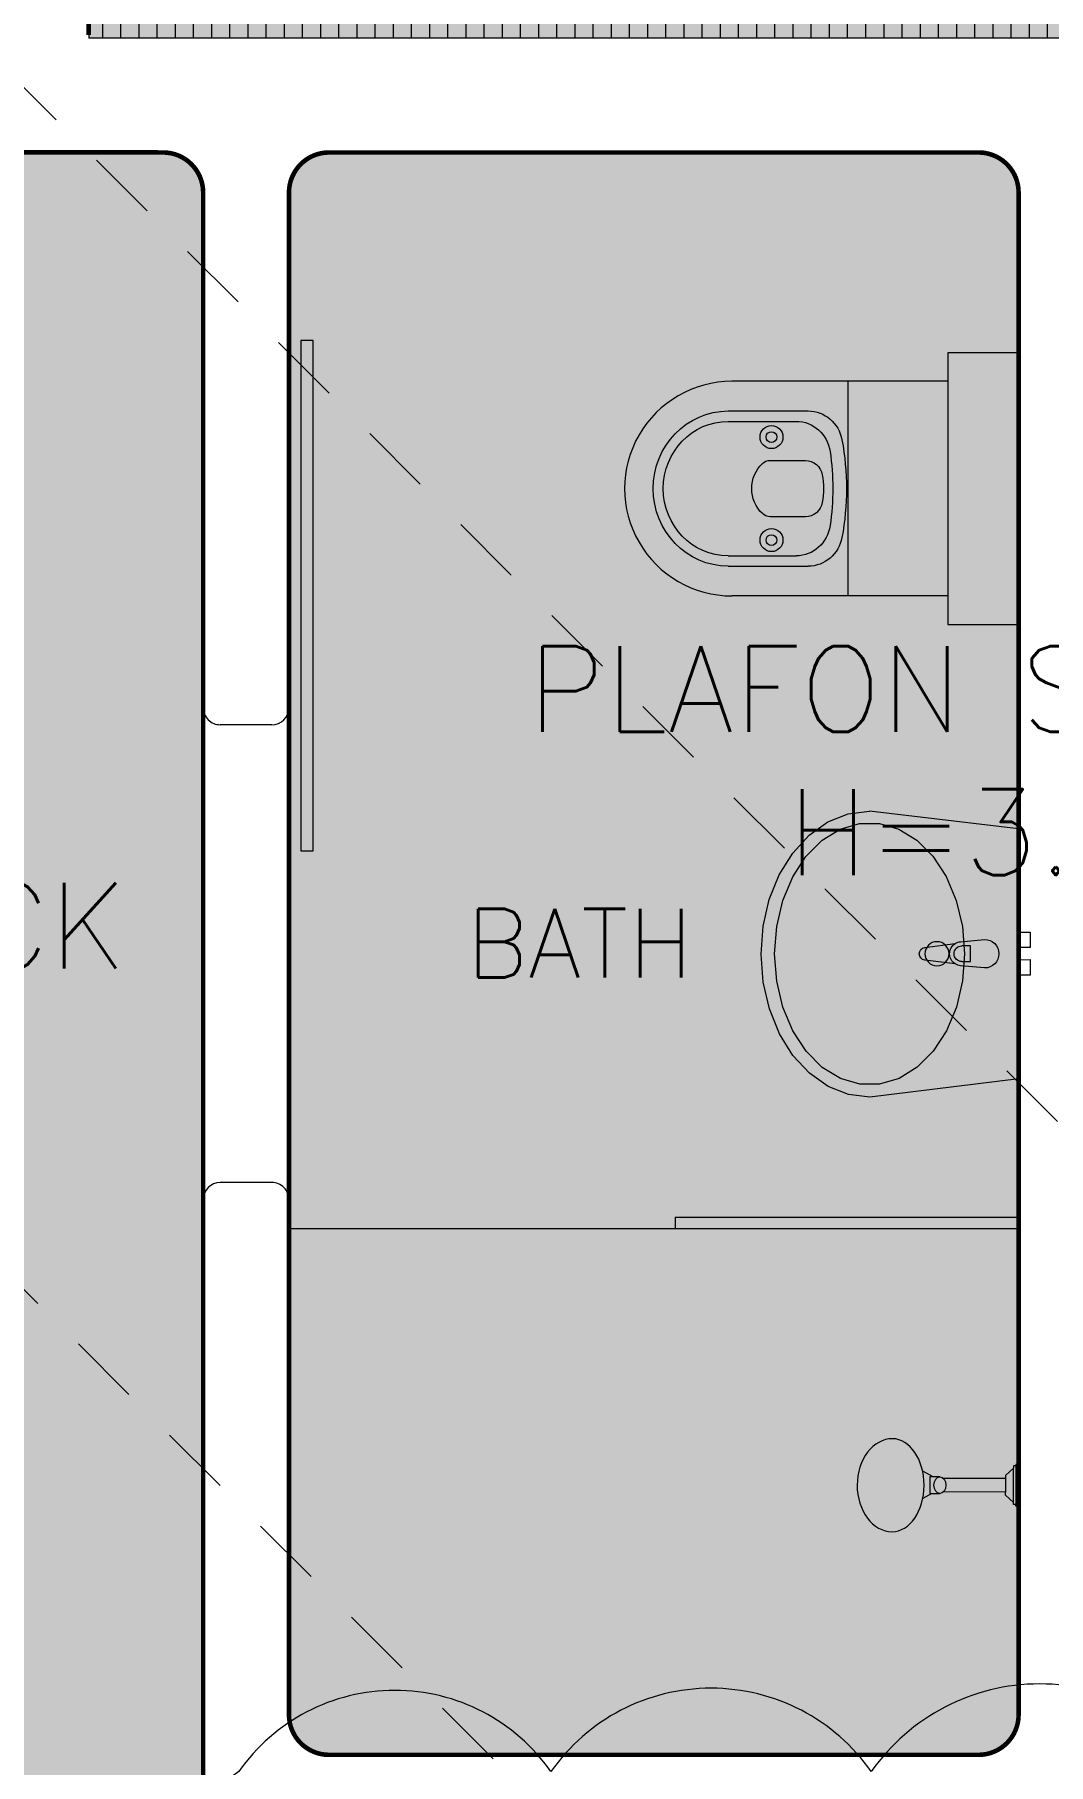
# Model space of a CAD drawing. Header units: metres. Extents: x 8 to 2416, y -346 to 476.
# Drawn here: x 121.573 to 123.344, y -109.647 to -106.624 of the extents above; entities that cross this region are included whole.
import ezdxf

# ---------------------------------------------------------------- set-up
doc = ezdxf.new("R2010")
doc.units = ezdxf.units.M
for name, pattern in [('0', [0]), ('CONTINU', [0]), ('HIDDEN2', [0.1875, 0.125, -0.0625])]:
    doc.linetypes.add(name, pattern=pattern)
doc.layers.get('0').update_dxf_attribs({"color": 250, "linetype": '0', "lineweight": 20})
for name, color, linetype, lineweight in [('A-DOOR', 35, 'Continuous', 5), ('A-WALL', 250, 'Continuous', 20), ('baños', 140, 'Continuous', 0), ('closets', 253, 'Continuous', 0), ('PLAFON', 253, 'Continuous', 5), ('PLAFON-MADERA', 33, 'Continuous', 5), ('textos', 7, 'Continuous', 0)]:
    doc.layers.add(name, color=color, linetype=linetype, lineweight=lineweight)
doc.layers.add('Techos 1', color=7, linetype='HIDDEN2', lineweight=9, true_color=0x42391a)
doc.styles.get("Standard").update_dxf_attribs({"font": 'arial.ttf', "height": 0.1875})

# ---------------------------------------------------------------- blocks, each defined once
blk = doc.blocks.new('A$C013342c3')
at = {"layer": 'baños', "linetype": 'Continuous'}
for p, q in [((0.132703495430178, 0.09585578964924935, -0.08868213195764083), (0.114529970638614, 0.1060031536107999, -0.1375633148849114)), ((0.1446699662815263, 0.09585578964924935, -0.04970293599564844), (0.1270281305760363, 0.09585578964924935, -0.04970293599564844)), ((0.1270281305760363, 0.09585578964924935, -0.04970293599564844), (0.1270281305760363, 0.06665602235625556, -0.04970293599564844)), ((0.2591370418708721, 0.09323105917610519, -0.01139325893676024), (0.1505841595253514, 0.09308303469242674, -0.05486134511695819)), ((0.2591528199541244, 0.09835827126426011, -1.073227574364028), (0.2591370418708721, 0.09323105917610519, -0.01139325893676024)), ((0.2591370418708721, 0.09323105917610519, -0.01139325893676024), (0.2591370401528366, 0.06928105827228137, -0.01127761308473877)), ((0.2731249502799074, 0.1112273302278481), (0.2591528199541244, 0.09835827126426011, -1.073227574364028)), ((0.2775106763428994, 0.1151820839904758), (0.2731249502799074, 0.1151820839904758)), ((0.2731249502799074, 0.1151820839904758), (0.2731249502799074, 0.1112273302278481)), ((0.2731249502799074, 0.05128422880898142), (0.2731249502799074, 0.1112273302278481)), ((0.28214345119477, 0.1176323766694622), (0.2775106763428994, 0.1176323766694622)), ((0.2775106763428994, 0.1176323766694622), (0.2775106763428994, 0.1151820839904758)), ((0.2775106763428994, 0.1151820839904758), (0.2775106763428994, 0.04732947504726326)), ((0.28214345119477, 0.1163205123493753), (0.28214345119477, 0.1176323766694622)), ((0.28214345119477, 0.04619104668745422), (0.28214345119477, 0.1163205123493753)), ((0.1304718991518712, 0.06665602235625556, -0.08493008825292855), (0.114529970638614, 0.05781090854361537, -0.1375633148849114)), ((0.1270281305760363, 0.06665602235625556, -0.04970293599564844), (0.1446082381085034, 0.06665602235625556, -0.04970293599564844)), ((0.2591370418708721, 0.06928049986072438, -0.01139325893676024), (0.1505841595253514, 0.06942852434440283, -0.05486134511695819)), ((0.2591528199541244, 0.06415328777256946, -1.073227574364028), (0.2591370418708721, 0.06928049986072438, -0.01139325893676024)), ((0.2731249502799074, 0.05128422880898142), (0.2591528199541244, 0.06415328777256946, -1.073227574364028)), ((0.2731249502799074, 0.04732947504726326), (0.2731249502799074, 0.05128422880898142)), ((0.2775106763428994, 0.04732947504726326), (0.2731249502799074, 0.04732947504726326)), ((0.2775106763428994, 0.04487918236736732), (0.2775106763428994, 0.04732947504726326)), ((0.28214345119477, 0.04487918236736732), (0.2775106763428994, 0.04487918236736732)), ((0.28214345119477, 0.04619104668745422), (0.28214345119477, 0.04487918236736732))]:
    blk.add_line(p, q, dxfattribs=at)
for ratio, start_param, end_param in [(0.7570877180764559, 3.141592653589793, 6.283185307179586), (0.6818891661298961, 0, 3.141592653589793)]:
    blk.add_ellipse((0.06151594405446303, 0.08124456118912349, -0.1375633148849114), major_axis=(-0.0002283178055053071, -0.08124966744369572), ratio=ratio, start_param=start_param, end_param=end_param, dxfattribs=at)
blk.add_ellipse((0.1446699662815263, 0.08125577951886953, -0.04970293599564844), major_axis=(3.241853481487012e-18, -0.01460001013121466), ratio=0.7182237989668432, dxfattribs=at)
blk = doc.blocks.new('A$Cbbaa2d29')
at = {"layer": 'baños'}
for p, q in [((0.04986533973976748, 0.1234470907067902), (0.04986533950693683, 0.5009470913494027)), ((0.1017357186382242, 0.5075197885446272), (0.1017357188710548, 0.367587161104197)), ((0.119862534195704, 0.5075197878461353), (0.119862534195704, 0.3887385106347523)), ((0.3548681448181696, 0.5075197878461353), (0.3548698598486908, 0.3887385111004136)), ((0.3729949601428189, 0.5075197890102885), (0.3729966749405094, 0.367587160405705)), ((0.4248653395069368, 0.1234470907067902), (0.4248653395069368, 0.5009470914658181)), ((0.1881401495510318, 0.3726579630449436), (0.1881401495510318, 0.4340201096776894)), ((0.2865905294628419, 0.4340201096776894), (0.2865905294628419, 0.3726579630449436)), ((0.4248653395069368, 0.298447090706631), (0.04986533973976748, 0.298447090706631))]:
    blk.add_line(p, q, dxfattribs=at)
blk.add_lwpolyline([(-2.609528905850311e-06, 0.1234470907067902), (-2.609528905850311e-06, -1.431437937071678e-07), (0.4747332887757238, -1.431437937071678e-07), (0.4747332887757238, 0.1234470907067902)], close=True, dxfattribs=at)
for centre, radius in [((0.1473653394231178, 0.4318055939328218), 0.02006938189121769), ((0.1473653394231178, 0.4318055939328218), 0.00947206784087382), ((0.3273653395907559, 0.4318055938164065), 0.02006938189121769), ((0.3273653395907559, 0.4318055938164065), 0.00947206784087382)]:
    blk.add_circle(centre, radius, dxfattribs=at)
blk.add_arc((0.2373653395069368, 0.5009470904180802), 0.1875, 4.669074627938405e-08, 180.0000000466908, dxfattribs=at)
at = {"layer": 'baños', "extrusion": (0, 0, -1)}
for centre, major_axis, ratio, start_param, end_param in [((0.2373653392741062, 0.5075197887774578), (-0.1356296207181713, -5.730126290734795e-11), 0.9649584659182796, 5.417888360170764e-14, 3.141592653589847), ((0.2373653392741062, 0.5075197887774578), (-0.1175028052981111, -4.963948863307169e-11), 0.9649584659182795, 2.242650509742816e-14, 3.141592653589815), ((0.2373653395069368, 0.4070189519254512), (0.06011072145364531, 2.538636473497208e-11), 0.9866798223976337, 3.89877578268149, 5.526002178087678), ((0.208410149297265, 0.4340201093284435), (-0.02026999999999998, -8.564922207441566e-12), 0.9866798223976243, 1.121325254871408e-13, 0.7571831290919202), ((0.2663205292509474, 0.4340201099105201), (0.02026999999999998, 8.55131366782954e-12), 0.9866798223976537, -0.7571831290923482, -5.682121440031551e-13), ((0.1639145608959325, 0.3675871599400438), (0.06217884201150834, 2.626174726433443e-11), 0.9649584659182797, 1.761770747025242, 3.141592653589718), ((0.1820413762205817, 0.3887385112168289), (0.06217884201150812, 2.626529633774469e-11), 0.9649584659182803, 1.721070657766285, 3.141592653589776), ((0.2185451494032122, 0.3726579645583428), (0.03040499999999998, 1.282942176519436e-11), 0.9866798223976387, 1.7505302502132, 3.141592653589306), ((0.2561855296106614, 0.3726579633941896), (0.03040499999999997, 1.284318030510717e-11), 0.9866798223976362, -2.797762022055394e-14, 1.391062403376092), ((0.2926910175909825, 0.388738510518337), (-0.06217884201150788, -2.626869850161708e-11), 0.9649584659182842, 3.141592653589833, 4.562114649413323), ((0.3108178329156317, 0.3675871598236284), (0.06217884201150833, 2.626540643900107e-11), 0.9649584659182795, -1.443289932012704e-14, 1.379821906564463), ((0.2373653392741062, 0.4748596581332407), (0.1356822986513112, 5.731575921024725e-11), 0.9866798223976321, 1.391062403376113, 1.75053025021367), ((0.2373661967893668, 0.7342017525509021), (0.44914177507853, 1.897288589700624e-10), 0.9649584659182789, 1.379821906564475, 1.761770747025305), ((0.2373661967893668, 0.7413182592419929), (-0.4317269737139661, -1.823818534215468e-10), 0.9649584659182897, 4.562114649413298, 4.862663311356111)]:
    blk.add_ellipse(centre, major_axis=major_axis, ratio=ratio, start_param=start_param, end_param=end_param, dxfattribs=at)
blk = doc.blocks.new('Basin 22')
at = {"layer": 'baños'}
for p, q in [((-218.5116621445749, 0), (-250.6016591944255, -260.4300662904893)), ((218.5116621445749, 0), (-218.5116621445749, 0)), ((-10.5, 20), (-37.5, 20)), ((-37.5, 20), (-37.5, 8e-16)), ((-37.5, 8e-16), (-10.5, -8e-16)), ((-10.5, -8e-16), (-10.5, 20)), ((37.50000000000001, 20), (10.5, 20)), ((10.5, 20), (10.5, 8e-16)), ((10.5, 8e-16), (37.5, -8e-16)), ((37.5, -8e-16), (37.50000000000001, 20)), ((250.0000000000001, -260.4300662904893), (218.5116621445749, 0)), ((-218.3557214991049, -0.3980736144277015), (-218.5116621445749, -0.3980736144277015)), ((-218.3557214991049, -0.3980736144277015), (-218.5116621445749, -0.3980736144277015)), ((218.5116621445749, -0.3980736144277015), (218.3557214991049, -0.3980736144277015)), ((218.5116621445749, -0.3980736144277015), (218.3557214991049, -0.3980736144277015)), ((-25, -59.43119747899159), (-21, -101.3840077572916)), ((21.00000000004952, -101.3840077574968), (25, -59.43119747899159)), ((-13.6, -99.2122034170916), (-13.6, -84.34160634659159)), ((-13.6, -84.34160634659159), (13.6, -84.34160634659159)), ((13.6, -84.34160634659159), (13.6, -99.2122034170916)), ((-93.21047902112628, -108.8975536323096), (-134.7007845504398, -126.2360019281122)), ((-47.64642828505644, -98.18180327328605), (-93.21047902112628, -108.8975536323096)), ((0, -94.55708056164688), (-47.64642828505644, -98.18180327328605)), ((-17.72976797925985, -110.8974594401567), (-11.1, -163.8311974789916)), ((47.64642828505644, -98.18180327328605), (0, -94.55708056164688)), ((11.1000000000126, -163.831197478891), (17.72976797919999, -110.8974594403916)), ((93.21047902112628, -108.8975536323096), (47.64642828505644, -98.18180327328605)), ((134.7007845504398, -126.2360019281122), (93.21047902112628, -108.8975536323096)), ((-170.3040194288527, -149.4393747711664), (-198.4641514488629, -177.493573426087)), ((-134.7007845504398, -126.2360019281122), (-170.3040194288527, -149.4393747711664)), ((170.3040194288527, -149.4393747711664), (134.7007845504398, -126.2360019281122)), ((198.4641514488629, -177.493573426087), (170.3040194288527, -149.4393747711664)), ((-198.4641514488629, -177.493573426087), (-217.9504477139591, -209.172494792609)), ((217.9504477139591, -209.172494792609), (198.4641514488629, -177.493573426087)), ((-217.9504477139591, -209.172494792609), (-227.9112635715661, -243.0916179945921)), ((227.9112635715661, -243.0916179945921), (217.9504477139591, -209.172494792609)), ((-250.6016591944255, -260.4300662904893), (-245.7979792952244, -297.4133257024814)), ((-227.9112635715661, -243.0916179945921), (-227.9112635715661, -277.7685145863864)), ((227.9112635715661, -277.7685145863864), (227.9112635715661, -243.0916179945921)), ((244.5946609063735, -297.4133257024814), (249.3983408055747, -260.4300662904893)), ((-245.7979792952244, -297.4133257024814), (-231.5715423222022, -332.9753391956453)), ((-227.9112635715661, -277.7685145863864), (-217.9504477139591, -311.6876377883695)), ((217.9504477139591, -311.6876377883695), (227.9112635715661, -277.7685145863864)), ((230.3682239334347, -332.9753391956453), (244.5946609063735, -297.4133257024814)), ((-217.9504477139591, -311.6876377883695), (-198.4641514488629, -343.3665591548914)), ((198.4641514488629, -343.3665591548914), (217.9504477139591, -311.6876377883695)), ((-231.5715423222022, -332.9753391956453), (-208.4690622700511, -365.7494785349732)), ((-198.4641514488629, -343.3665591548914), (-170.3040194288527, -371.4207578098121)), ((170.3040194288527, -371.4207578098121), (198.4641514488629, -343.3665591548914)), ((207.2657438812003, -365.7494785349732), (230.3682239334347, -332.9753391956453)), ((-208.4690622700511, -365.7494785349732), (-177.3783544910755, -394.47625192558)), ((-170.3040194288527, -371.4207578098121), (-134.7007845504398, -394.6241306528663)), ((134.7007845504398, -394.6241306528663), (170.3040194288527, -371.4207578098121)), ((176.1750361022247, -394.4762519254854), (207.2657438812003, -365.7494785349732)), ((-177.3783544910755, -394.47625192558), (-139.4942174492981, -418.051705576087)), ((-139.4942174492981, -418.051705576087), (-96.27251728570108, -435.569848024155)), ((-134.7007845504398, -394.6241306528663), (-93.21047902112628, -411.9625789486688)), ((-93.21047902112628, -411.9625789486688), (-47.64642828505644, -422.6783293076923)), ((-47.64642828505644, -422.6783293076923), (-5.78e-14, -426.3030520192937)), ((-5.78e-14, -426.3030520192937), (47.64642828505644, -422.6783293076923)), ((47.64642828505644, -422.6783293076923), (93.21047902112628, -411.9625789486688)), ((93.21047902112628, -411.9625789486688), (134.7007845504398, -394.6241306528663)), ((95.06919889685028, -435.569848024155), (138.2908990604474, -418.051705576087)), ((138.2908990604474, -418.051705576087), (176.1750361022247, -394.4762519254854)), ((-96.27251728570108, -435.569848024155), (-49.37423969843229, -446.3574668797821)), ((-49.37423969843229, -446.3574668797821), (-0.6016591943997358, -450)), ((-0.6016591943997358, -450), (48.1709213096315, -446.3574668797821)), ((48.1709213096315, -446.3574668797821), (95.06919889685028, -435.569848024155))]:
    blk.add_line(p, q, dxfattribs=at)
blk.add_circle((0, -142.605), 21, dxfattribs=at)
for centre, radius, start, end in [((0, -59.43119747899159), 25, 0, 180), ((-1.04e-14, -99.48408932156158), 21.08576984751627, 185.1696071568248, 212.7710253819448), ((0, -99.48408932169157), 21.0857698475, 212.7710253823, 327.2289746177), ((0, -99.2122034170916), 13.6, 180, 0), ((0, -99.48408932158159), 21.08576984758229, 327.2289746174761, 354.8303928426861), ((6e-16, -162.4409607923916), 11.18672239955782, 187.1389247802098, 352.8610752203097)]:
    blk.add_arc(centre, radius, start, end, dxfattribs=at)
blk = doc.blocks.new('PL BASE 1N NASAS 09')
at = {"layer": 'closets', "transparency": 33554687}
h = blk.add_hatch(dxfattribs=at)
h.set_pattern_fill('LINE', color=256, scale=0.01, angle=90)
h.set_pattern_definition([(90, (-228.0346731730523, 137.0095482747123), (-0.03175, 1.944126793646423e-18), [])])
h.paths.add_polyline_path([(-120.1315273407579, -48.44975761939575), (-118.0810712337411, -48.44975761939575), (-118.0810712337412, -48.84971880324339), (-120.1315273407579, -48.84971880324339)])
at = {"layer": 'A-DOOR'}
blk.add_lwpolyline([(-119.7385671777543, -49.37822868806087), (-119.7602509246871, -49.37822868806087), (-119.7602509246871, -50.27023205757213), (-119.7385671777543, -50.27023205757213)], close=True, dxfattribs=at)
at = {"layer": 'A-WALL'}
for p, q in [((-120.1310712337406, -48.44975761938074), (-120.131071233741, -48.84971880325271)), ((-120.0010712337411, -49.04971880325275), (-122.1610712337411, -49.04971880325265)), ((-118.5760712337409, -49.0497188032527), (-119.7110712337412, -49.04971880325276)), ((-119.9310712337415, -50.0197188032526), (-119.9310712337411, -49.11971880325277)), ((-119.7810712337412, -50.01971880325264), (-119.7810712337411, -49.11971880325275)), ((-118.5060712337411, -51.77971880325281), (-118.5060712337409, -49.11971880325271)), ((-119.8110712337412, -50.04971880325265), (-119.9010712337415, -50.04971880325265)), ((-119.8110712337415, -50.84971880325271), (-119.9010712337411, -50.84971880325271)), ((-119.9310712337413, -52.45971880325254), (-119.9310712337411, -50.87971880325271)), ((-119.7810712337416, -51.7797188032528), (-119.7810712337415, -50.87971880325271)), ((-119.7110712337416, -51.84971880325281), (-118.5760712337411, -51.84971880325281))]:
    blk.add_line(p, q, dxfattribs=at)
blk.add_lwpolyline([(-117.5310713943711, -48.84971880325271), (-117.8910712337416, -48.84971880325271, -0.4142135623732381), (-117.9310712337416, -48.80971880325269), (-117.9310712337415, -48.48975761941159, 0.4142135623723219), (-117.9710712337414, -48.44975761941157), (-118.0810712337415, -48.44975761941123), (-118.0810712337415, -48.84971880325271), (-120.131071233741, -48.84971880325271)], format="xyb", dxfattribs=at)
for centre, radius, start, end in [((-120.0010712337411, -49.11971880325276), 0.07, 359.9999999999935, 89.99999999999707), ((-119.7110712337412, -49.11971880325276), 0.07, 90, 179.9999999999935), ((-118.5760712337409, -49.1197188032527), 0.07, 359.9999999999955, 89.99999999999746), ((-119.9010712337415, -50.01971880325264), 0.03, 179.9999999999131, 270), ((-119.8110712337412, -50.01971880325264), 0.03, 270, 359.9999999999939), ((-119.9010712337411, -50.87971880325271), 0.03, 90, 180), ((-119.8110712337415, -50.87971880325271), 0.03, 359.9999999999936, 90), ((-119.7110712337416, -51.77971880325281), 0.07, 179.9999999999935, 270), ((-118.5760712337411, -51.77971880325281), 0.07, 270, 359.9999999999952)]:
    blk.add_arc(centre, radius, start, end, dxfattribs=at)
at = {"layer": 'baños'}
for p, q in [((-118.506071233741, -50.93069657042189), (-119.7810712337415, -50.93069657042188)), ((-119.1060712337409, -50.9106965704219), (-119.1060712337409, -50.93069657042189)), ((-118.5060712337409, -50.9106965704219), (-119.1060712337409, -50.9106965704219))]:
    blk.add_line(p, q, dxfattribs=at)
at = {"layer": 'Techos 1'}
for p, q in [((-123.3310712337411, -47.94979643551808), (-119.2310712337407, -52.04971880325266)), ((-121.2310712337413, -47.94979643551808), (-118.0810712337412, -51.0997188032525))]:
    blk.add_line(p, q, dxfattribs=at)
at = {"layer": 'baños', "rotation": 90.00000000000001}
blk.add_blockref('A$Cbbaa2d29', (-118.5060932329812, -49.87445742631597), dxfattribs=at)
at = {"layer": 'baños', "xscale": -0.001000000000057999, "yscale": 0.001000000000057999, "rotation": 270.0521775938394}
blk.add_blockref('Basin 22', (-118.506071233741, -50.44971880325276), dxfattribs=at)
at = {"layer": 'baños', "linetype": 'CONTINU'}
blk.add_blockref('A$C013342c3', (-118.7882146849358, -51.45981863709976), dxfattribs=at)
at = {"layer": 'textos', "insert": (-117.5706086901098, -50.49165425477595), "char_height": 0.15, "width": 3.404876511770499, "attachment_point": 9}
blk.add_mtext('\\pxqc;{\\Fromans|c0;\\H0.8x;BATH}', dxfattribs=at)
blk = doc.blocks.new('PL MUEBLES 1N NASAS 09')
at = {"layer": 'baños'}
blk.add_blockref('PL BASE 1N NASAS 09', (162.2615445691817, 88.20329366328178), dxfattribs=at)

msp = doc.modelspace()

# ---------------------------------------------------------------- hatches: boundary and pattern name
at = {"layer": 'PLAFON', "transparency": 33554477}
h = msp.add_hatch(color=256, dxfattribs=at)
h.dxf.hatch_style = 1
h.paths.add_polyline_path([(123.7170649727962, -105.0300825934761), (121.6670649727964, -105.0300825934758), (121.6670649727965, -106.5588356561404), (121.6670649727964, -106.6288356561404), (123.7170649727963, -106.6307345168303), (123.7170649727964, -106.5588356561407)])
h = msp.add_hatch(color=256, dxfattribs=at)
h.dxf.hatch_style = 1
edge = h.paths.add_edge_path()
edge.add_line((119.567064972797, -109.6800437773479), (120.8370649727962, -109.6800437773479))
edge.add_arc((120.8370649727962, -109.7100437773479), 0.03000000000000114, 0, 90, ccw=False)
edge.add_line((120.8670649727962, -109.7100437773479), (120.8670649727964, -110.2800437773477))
edge.add_line((120.8670649727964, -110.2800437773477), (121.8670649727981, -110.2800437773477))
edge.add_line((121.8670649727981, -110.2800437773477), (121.8670649727945, -106.8984023670014))
edge.add_arc((121.7970510730346, -106.9000776713951), 0.07003394037468424, 1.370721503322183, 89.80261194364373)
edge.add_line((121.7972923444885, -106.8300441466195), (119.6387627183406, -106.8284023670015))
edge.add_arc((119.6387627183406, -106.8984023670015), 0.06999999999999318, 90, 180)
edge.add_line((119.5687627183406, -106.8984023670015), (119.567064972797, -109.6800437773479))
h = msp.add_hatch(color=256, dxfattribs=at)
h.dxf.hatch_style = 1
edge = h.paths.add_edge_path()
edge.add_arc((122.0870649727963, -106.9000437773479), 0.07000000000000739, 90.00000000001165, 179.9999999999884)
edge.add_line((122.0170649727963, -106.9000437773479), (122.0170649727959, -109.560043777348))
edge.add_arc((122.0870649727959, -109.5600437773479), 0.0700000000000216, 180.0000000000116, 269.9999999999768)
edge.add_line((122.0870649727959, -109.630043777348), (123.2220649727963, -109.630043777348))
edge.add_arc((123.2220649727963, -109.560043777348), 0.07000000000000739, 270.0000000000116, 359.9999999999883)
edge.add_line((123.2920649727963, -109.560043777348), (123.2920649727965, -106.9000437773479))
edge.add_arc((123.2220649727965, -106.9000437773478), 0.06999999999999318, 359.9999999999883, 450)
edge.add_line((123.2220649727965, -106.8300437773479), (122.0870649727963, -106.8300437773479))

# ---------------------------------------------------------------- linework, layer by layer
at = {"color": 6}
msp.add_lwpolyline([(121.9292874592093, -109.6593376994722, 0.52056705), (121.9292874592093, -110.0253461836179, 0.52056705), (122.0213160335451, -110.5579399427273, 0.52056705), (122.43978583548, -110.5579399427273, 0.52056705), (123.0265957356845, -110.5579399427273, 0.52056705), (123.5151868995587, -110.5579399427273, 0.52056705), (124.0753337953176, -110.5579399427273, 0.52056705), (124.5983396650443, -110.5579399427273, 0.52056705), (124.7547275780744, -110.3040268415256, 0.52056705), (124.737236274354, -109.6593376994722, 0.52056705), (124.1293991211206, -109.6593376994722, 0.52056705), (123.6233513698261, -109.6593376994722, 0.52056705), (123.0345984578516, -109.6593376994722, 0.52056705), (122.474746574351, -109.6593376994722, 0.52056705)], format="xyb", close=True, dxfattribs=at)
at = {"layer": 'PLAFON-MADERA', "const_width": 0.008}
msp.add_lwpolyline([(123.7170649727962, -105.0300825934761), (121.6670649727964, -105.0300825934758), (121.6670649727965, -106.5588356561404), (121.6670649727964, -106.6288356561404), (123.7170649727963, -106.6307345168303), (123.7170649727964, -106.5588356561407)], close=True, dxfattribs=at)
for points in [[(120.8670649727962, -109.7100437773479), (120.8670649727964, -110.2800437773477), (121.8670649727981, -110.2800437773477), (121.8670649727945, -106.8984023670014, 0.4062199930885169), (121.7972923444885, -106.8300441466195), (119.6387627183406, -106.8284023670015, 0.414213562373095), (119.5687627183406, -106.8984023670015), (119.567064972797, -109.6800437773479), (120.8370649727962, -109.6800437773479, -0.4142135623725401), (120.8670649727962, -109.7100437773479)], [(122.0870649727963, -106.8300437773479, 0.4142135623729761), (122.0170649727963, -106.9000437773479), (122.0170649727959, -109.560043777348, 0.4142135623729166), (122.0870649727959, -109.630043777348), (123.2220649727963, -109.630043777348, 0.4142135623729761), (123.2920649727963, -109.560043777348), (123.2920649727965, -106.9000437773479, 0.4142135623731545), (123.2220649727965, -106.8300437773479), (122.0870649727963, -106.8300437773479)]]:
    msp.add_lwpolyline(points, format="xyb", dxfattribs=at)

# ---------------------------------------------------------------- block references
msp.add_blockref('PL MUEBLES 1N NASAS 09', (79.53659163735574, -145.9836186373769))

# ---------------------------------------------------------------- texts
at = {"layer": 'textos', "color": 5, "char_height": 0.15, "width": 2.732502762071476, "attachment_point": 9}
for insert in [(124.8134120426342, -108.0927454339351), (122.0872919543178, -108.5060881473121)]:
    msp.add_mtext('\\pxqc;{\\Fromans|c0;PLAFON SHEETROCK\\PH=3.00 MT}', dxfattribs=dict(at, insert=insert))

doc.saveas('drawing.dxf')
